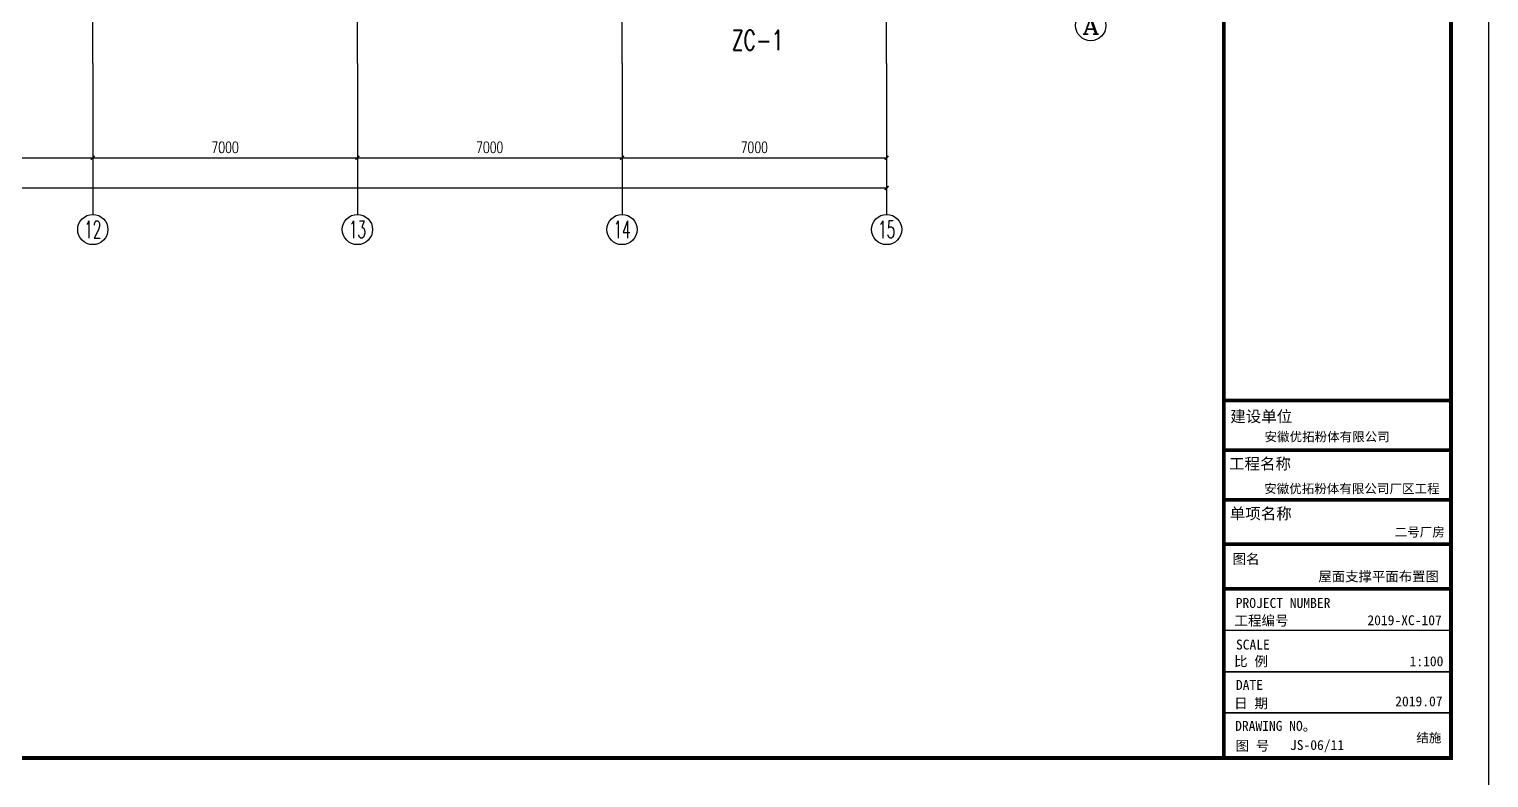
# Model space of a CAD drawing. Extents: x -17471 to 313636, y -71590 to 757901.
# Drawn here: x 275023 to 313636, y 341025 to 360848 of the extents above; entities that cross this region are included whole.
import ezdxf
from ezdxf.enums import TextEntityAlignment as Align

# ---------------------------------------------------------------- set-up
doc = ezdxf.new("R2010")
doc.units = 0
doc.header["$LTSCALE"] = 1000
doc.header["$MEASUREMENT"] = 0
for name, color, linetype in [('AXIS', 3, 'Continuous'), ('AXIS_TEXT', 7, 'Continuous'), ('DOTE', 1, 'Continuous'), ('PUB_DIM', 3, 'Continuous'), ('PUB_TAB', 7, 'Continuous'), ('PUB_TEXT', 7, 'Continuous'), ('PUB_TITLE', 4, 'Continuous'), ('图框', 7, 'Continuous')]:
    doc.layers.add(name, color=color, linetype=linetype)
doc.styles.add('_TCH_AXIS', font='COMPLEX', dxfattribs={"bigfont": 'GBCBIG'})
doc.styles.add('_TCH_DIM_T3', font='SIMPLEX', dxfattribs={"width": 0.705882, "bigfont": 'GBCBIG'})
doc.styles.add('COMPLEX', font='COMPLEX')
doc.styles.add('HZTXT', font='txt', dxfattribs={"width": 0.7, "height": 300, "bigfont": 'HZTXT'})
doc.styles.add('宋体', font='')
doc.styles.add('黑体', font='simhei.ttf', dxfattribs={"width": 0.6, "height": 4.3})
doc.styles.get('宋体').set_extended_font_data('SimSun')
doc.dimstyles.new('_TCH_ARCH&&100', dxfattribs={"dimtxt": 297.5, "dimasz": 100, "dimexe": 250, "dimexo": 300, "dimgap": 126.25, "dimtad": 1, "dimdec": 0, "dimzin": 0, "dimdsep": 46, "dimtxsty": '_TCH_DIM_T3', "dimblk": 'ARCHTICK', "dimcen": 0.09, "dimclrt": 7, "dimazin": 2, "dimtfac": 1, "dimtdec": 0, "dimtix": 1, "dimtmove": 2, "dimatfit": 3, "dimfxl": 0, "dimtolj": 1, "dimtzin": 0, "dimarcsym": 0})

# ---------------------------------------------------------------- blocks, each defined once
blk = doc.blocks.new('结构图签1')
at = {"layer": '图框', "color": 4, "const_width": 98.6}
blk.add_lwpolyline([(333761, 58400), (339771, 58400), (339771, 1000), (333761, 1000)], close=True, dxfattribs=at)
at = {"layer": '图框', "color": 4}
for points, const_width in [([(333761, 10466), (339749, 10466)], 99.6), ([(333761, 9149), (339751, 9149)], 99.6), ([(333761, 7835), (339771, 7835)], 99.6), ([(333761, 6664), (339771, 6664)], 99.6), ([(333761, 5480), (339771, 5480)], 99.6), ([(333761, 4381), (339771, 4381)], 40.3), ([(333761, 3284), (339771, 3284)], 40.3), ([(333761, 2195), (339771, 2195)], 40.3)]:
    blk.add_lwpolyline(points, dxfattribs=dict(at, const_width=const_width))
at = {"layer": 'PUB_TAB', "lineweight": -3, "style": '宋体', "width": 1.000001}
for s, height, p in [('安徽优拓粉体有限公司', 243, (334837, 9385)), ('安徽优拓粉体有限公司厂区工程', 243.02, (334828, 8011)), ('二号厂房', 243, (338280, 6862)), ('结施', 243, (338853, 1416))]:
    blk.add_text(s, height=height, dxfattribs=at).set_placement(p)
at = {"layer": '图框', "color": 4}
for s, height, style, p in [('建设单位', 300, '黑体', (333933, 9894)), ('工程名称', 300, '黑体', (333900, 8642)), ('单项名称', 300, '黑体', (333920, 7321)), ('图名', 262.9, '黑体', (333989, 6139)), ('工程编号', 262.9, '黑体', (334041, 4508)), ('2019-XC-107', 262.94, '宋体', (337559, 4517)), ('SCALE', 262.9, '黑体', (334082, 3872)), ('比 例', 262.9, '黑体', (334032, 3429)), ('1:100', 262.9, '宋体', (338675, 3430)), ('DATE', 262.9, '黑体', (334081, 2804)), ('日 期', 262.9, '黑体', (334032, 2317)), ('2019.07', 262.9, '宋体', (338295, 2369)), ('DRAWING NO。', 262.94, '黑体', (334060, 1719)), ('图 号', 262.9, '黑体', (334069, 1194))]:
    blk.add_text(s, height=height, dxfattribs=dict(at, style=style)).set_placement(p)
at = {"layer": '图框', "color": 0, "style": '黑体'}
blk.add_text('PROJECT NUMBER', height=262.94, dxfattribs=at).set_placement((334076, 4973))
blk = doc.blocks.new('_ArchTick')
at = {"color": 0, "linetype": 'ByBlock', "const_width": 0.4}
blk.add_lwpolyline([(-0.5, -0.5), (0.5, 0.5)], dxfattribs=at)
blk = doc.blocks.new('*D1765')
at = {"layer": 'AXIS', "color": 0, "lineweight": -2, "transparency": 16777216}
for p, q in [((269706, 359643), (269706, 357193)), ((276706, 359643), (276706, 357193)), ((269706, 357443), (276706, 357443))]:
    blk.add_line(p, q, dxfattribs=at)
at = {"layer": 'Defpoints', "color": 0, "transparency": 16777216}
for p in [(269706, 359943), (276706, 359943), (276706, 357443)]:
    blk.add_point(p, dxfattribs=at)
at = {"layer": 'AXIS', "color": 0, "lineweight": -2, "transparency": 16777216, "xscale": 100, "yscale": 100, "zscale": 100, "rotation": 180}
blk.add_blockref('_ArchTick', (269706, 357443), dxfattribs=at)
at = {"layer": 'AXIS', "color": 0, "lineweight": -2, "transparency": 16777216, "xscale": 100, "yscale": 100, "zscale": 100}
blk.add_blockref('_ArchTick', (276706, 357443), dxfattribs=at)
at = {"layer": 'AXIS', "color": 7, "transparency": 16777216, "insert": (273206, 357718), "char_height": 297.5, "attachment_point": 5, "style": '_TCH_DIM_T3'}
blk.add_mtext('\\A1;7000', dxfattribs=at)
blk = doc.blocks.new('*D1766')
at = {"layer": 'AXIS', "color": 0, "lineweight": -2, "transparency": 16777216}
for p, q in [((276706, 359643), (276706, 357193)), ((283706, 359643), (283706, 357193)), ((276706, 357443), (283706, 357443))]:
    blk.add_line(p, q, dxfattribs=at)
at = {"layer": 'Defpoints', "color": 0, "transparency": 16777216}
for p in [(276706, 359943), (283706, 359943), (283706, 357443)]:
    blk.add_point(p, dxfattribs=at)
at = {"layer": 'AXIS', "color": 0, "lineweight": -2, "transparency": 16777216, "xscale": 100, "yscale": 100, "zscale": 100, "rotation": 180}
blk.add_blockref('_ArchTick', (276706, 357443), dxfattribs=at)
at = {"layer": 'AXIS', "color": 0, "lineweight": -2, "transparency": 16777216, "xscale": 100, "yscale": 100, "zscale": 100}
blk.add_blockref('_ArchTick', (283706, 357443), dxfattribs=at)
at = {"layer": 'AXIS', "color": 7, "transparency": 16777216, "insert": (280206, 357718), "char_height": 297.5, "attachment_point": 5, "style": '_TCH_DIM_T3'}
blk.add_mtext('\\A1;7000', dxfattribs=at)
blk = doc.blocks.new('*D1767')
at = {"layer": 'AXIS', "color": 0, "lineweight": -2, "transparency": 16777216}
for p, q in [((283706, 359643), (283706, 357193)), ((290706, 359643), (290706, 357193)), ((283706, 357443), (290706, 357443))]:
    blk.add_line(p, q, dxfattribs=at)
at = {"layer": 'Defpoints', "color": 0, "transparency": 16777216}
for p in [(283706, 359943), (290706, 359943), (290706, 357443)]:
    blk.add_point(p, dxfattribs=at)
at = {"layer": 'AXIS', "color": 0, "lineweight": -2, "transparency": 16777216, "xscale": 100, "yscale": 100, "zscale": 100, "rotation": 180}
blk.add_blockref('_ArchTick', (283706, 357443), dxfattribs=at)
at = {"layer": 'AXIS', "color": 0, "lineweight": -2, "transparency": 16777216, "xscale": 100, "yscale": 100, "zscale": 100}
blk.add_blockref('_ArchTick', (290706, 357443), dxfattribs=at)
at = {"layer": 'AXIS', "color": 7, "transparency": 16777216, "insert": (287206, 357718), "char_height": 297.5, "attachment_point": 5, "style": '_TCH_DIM_T3'}
blk.add_mtext('\\A1;7000', dxfattribs=at)
blk = doc.blocks.new('*D1768')
at = {"layer": 'AXIS', "color": 0, "lineweight": -2, "transparency": 16777216}
for p, q in [((290706, 359643), (290706, 357193)), ((297706, 359643), (297706, 357193)), ((290706, 357443), (297706, 357443))]:
    blk.add_line(p, q, dxfattribs=at)
at = {"layer": 'Defpoints', "color": 0, "transparency": 16777216}
for p in [(290706, 359943), (297706, 359943), (297706, 357443)]:
    blk.add_point(p, dxfattribs=at)
at = {"layer": 'AXIS', "color": 0, "lineweight": -2, "transparency": 16777216, "xscale": 100, "yscale": 100, "zscale": 100, "rotation": 180}
blk.add_blockref('_ArchTick', (290706, 357443), dxfattribs=at)
at = {"layer": 'AXIS', "color": 0, "lineweight": -2, "transparency": 16777216, "xscale": 100, "yscale": 100, "zscale": 100}
blk.add_blockref('_ArchTick', (297706, 357443), dxfattribs=at)
at = {"layer": 'AXIS', "color": 7, "transparency": 16777216, "insert": (294206, 357718), "char_height": 297.5, "attachment_point": 5, "style": '_TCH_DIM_T3'}
blk.add_mtext('\\A1;7000', dxfattribs=at)
blk = doc.blocks.new('*D1769')
at = {"layer": 'AXIS', "color": 0, "lineweight": -2, "transparency": 16777216}
for p, q in [((199706, 359643), (199706, 356393)), ((297706, 359643), (297706, 356393)), ((199706, 356643), (297706, 356643))]:
    blk.add_line(p, q, dxfattribs=at)
at = {"layer": 'Defpoints', "color": 0, "transparency": 16777216}
for p in [(199706, 359943), (297706, 359943), (297706, 356643)]:
    blk.add_point(p, dxfattribs=at)
at = {"layer": 'AXIS', "color": 0, "lineweight": -2, "transparency": 16777216, "xscale": 100, "yscale": 100, "zscale": 100, "rotation": 180}
blk.add_blockref('_ArchTick', (199706, 356643), dxfattribs=at)
at = {"layer": 'AXIS', "color": 0, "lineweight": -2, "transparency": 16777216, "xscale": 100, "yscale": 100, "zscale": 100}
blk.add_blockref('_ArchTick', (297706, 356643), dxfattribs=at)
at = {"layer": 'AXIS', "color": 7, "transparency": 16777216, "insert": (248706, 356918), "char_height": 297.5, "attachment_point": 5, "style": '_TCH_DIM_T3'}
blk.add_mtext('\\A1;98000', dxfattribs=at)
blk = doc.blocks.new('_AXISO')
blk.add_circle((0, 0), 0.5)
at = {"layer": 'AXIS_TEXT', "style": 'COMPLEX', "width": 1.041667}
blk.add_attdef('A', text='', height=0.56, dxfattribs=at).set_placement((-0.25, -0.28), (0.25, -0.28), align=Align.FIT)

msp = doc.modelspace()

# ---------------------------------------------------------------- linework, layer by layer
at = {"layer": 'AXIS'}
for p, q in [((276706.1, 359942.6), (276706.1, 355942.6)), ((283706.1, 359942.6), (283706.1, 355942.6)), ((290706.1, 359942.6), (290706.1, 355942.6)), ((297706.1, 359942.6), (297706.1, 355942.6))]:
    msp.add_line(p, q, dxfattribs=at)
at = {"layer": 'DOTE'}
for p, q in [((276706.1, 359942.6), (276706.1, 386462.6)), ((283706.1, 359942.6), (283706.1, 386462.6)), ((290706.1, 359942.6), (290706.1, 386462.6)), ((297706.1, 359942.6), (297706.1, 386462.6))]:
    msp.add_line(p, q, dxfattribs=at)
at = {"layer": 'PUB_TITLE'}
msp.add_lwpolyline([(187535.9, 340550.4), (313635.9, 340550.4), (313635.9, 399950.4), (187535.9, 399950.4)], close=True, dxfattribs=at)
at = {"layer": 'PUB_TITLE', "const_width": 100}
msp.add_lwpolyline([(190035.9, 341550.4), (312635.9, 341550.4), (312635.9, 398950.4), (190035.9, 398950.4)], close=True, dxfattribs=at)

# ---------------------------------------------------------------- block references
msp.add_blockref('结构图签1', (-27134.7, 340550.4))
at = {"layer": 'AXIS'}
ref = msp.add_blockref('_AXISO', (303106.1, 360942.6), dxfattribs=dict(at, xscale=800, yscale=800, zscale=800))
ref.add_attrib('A', 'A', dxfattribs={"layer": 'AXIS_TEXT', "height": 452.5, "style": '_TCH_AXIS', "width": 1.166667}).set_placement((302879.8, 360716.3), (303332.3, 360716.3), align=Align.FIT)
ref = msp.add_blockref('_AXISO', (276706.1, 355542.6), dxfattribs=dict(at, xscale=800, yscale=800, zscale=800))
ref.add_attrib('A', '12', dxfattribs={"layer": 'AXIS_TEXT', "height": 452.55, "style": '_TCH_AXIS', "width": 0.724138}).set_placement((276479.8, 355316.3), (276932.3, 355316.3), align=Align.FIT)
ref = msp.add_blockref('_AXISO', (283706.1, 355542.6), dxfattribs=dict(at, xscale=800, yscale=800, zscale=800))
ref.add_attrib('A', '13', dxfattribs={"layer": 'AXIS_TEXT', "height": 452.55, "style": '_TCH_AXIS', "width": 0.724138}).set_placement((283479.8, 355316.3), (283932.3, 355316.3), align=Align.FIT)
ref = msp.add_blockref('_AXISO', (290706.1, 355542.6), dxfattribs=dict(at, xscale=800, yscale=800, zscale=800))
ref.add_attrib('A', '14', dxfattribs={"layer": 'AXIS_TEXT', "height": 452.55, "style": '_TCH_AXIS', "width": 0.677419}).set_placement((290479.8, 355316.3), (290932.3, 355316.3), align=Align.FIT)
ref = msp.add_blockref('_AXISO', (297706.1, 355542.6), dxfattribs=dict(at, xscale=800, yscale=800, zscale=800))
ref.add_attrib('A', '15', dxfattribs={"layer": 'AXIS_TEXT', "height": 452.55, "style": '_TCH_AXIS', "width": 0.724138}).set_placement((297479.8, 355316.3), (297932.3, 355316.3), align=Align.FIT)

# ---------------------------------------------------------------- texts
at = {"layer": 'PUB_DIM', "color": 7, "linetype": 'Continuous', "style": 'HZTXT', "width": 0.7}
msp.add_text('ZC-1', height=525, dxfattribs=at).set_placement((293603.9, 360292.3))
at = {"layer": 'PUB_TEXT', "color": 6, "style": '宋体'}
msp.add_text('屋面支撑平面布置图', height=259.68, dxfattribs=at).set_placement((309127.8, 346227.4))
at = {"layer": '图框', "color": 3, "style": '宋体'}
msp.add_text('JS-06/11', height=262.94, dxfattribs=at).set_placement((308376.5, 341762.7))

# ---------------------------------------------------------------- dimensions: what is measured, and where the dimension line sits
at = {"layer": 'AXIS'}
for p1, p2, distance, picture, middle in [((199706.1, 359942.6), (297706.1, 359942.6), -3300, '*D1769', (248706.1, 356917.6)), ((269706.1, 359942.6), (276706.1, 359942.6), -2500, '*D1765', (273206.1, 357717.6)), ((276706.1, 359942.6), (283706.1, 359942.6), -2500, '*D1766', (280206.1, 357717.6)), ((283706.1, 359942.6), (290706.1, 359942.6), -2500, '*D1767', (287206.1, 357717.6)), ((290706.1, 359942.6), (297706.1, 359942.6), -2500, '*D1768', (294206.1, 357717.6))]:
    dim = msp.add_aligned_dim(p1=p1, p2=p2, distance=distance, dimstyle='_TCH_ARCH&&100', dxfattribs=at)
    dim.commit()
    dim.dimension.update_dxf_attribs({"geometry": picture, "text_midpoint": middle})

doc.saveas('drawing.dxf')
